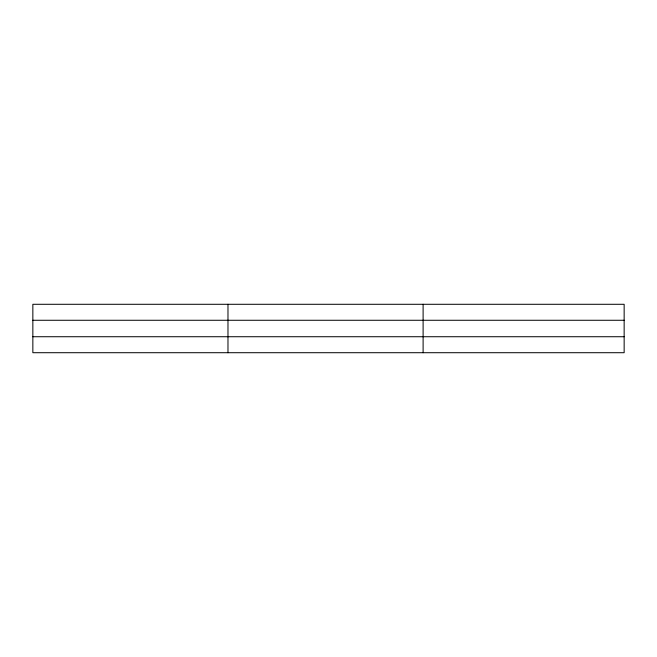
<?xml version="1.0" encoding="UTF-8"?>
<svg xmlns="http://www.w3.org/2000/svg" width="657" height="657" viewBox="0 0 657 657"><rect width="100%" height="100%" fill="white"/><g stroke="black" fill="none" stroke-linecap="round" stroke-linejoin="round"><path stroke-width="0.99" d="M227.979 304.29L227.979 352.71M423.108 304.29L423.108 352.71M624.15 320.271L624.15 304.29L32.85 304.29L32.85 352.71L624.15 352.71L624.15 320.271L32.85 320.271M32.85 336.729L624.15 336.729"/></g></svg>
